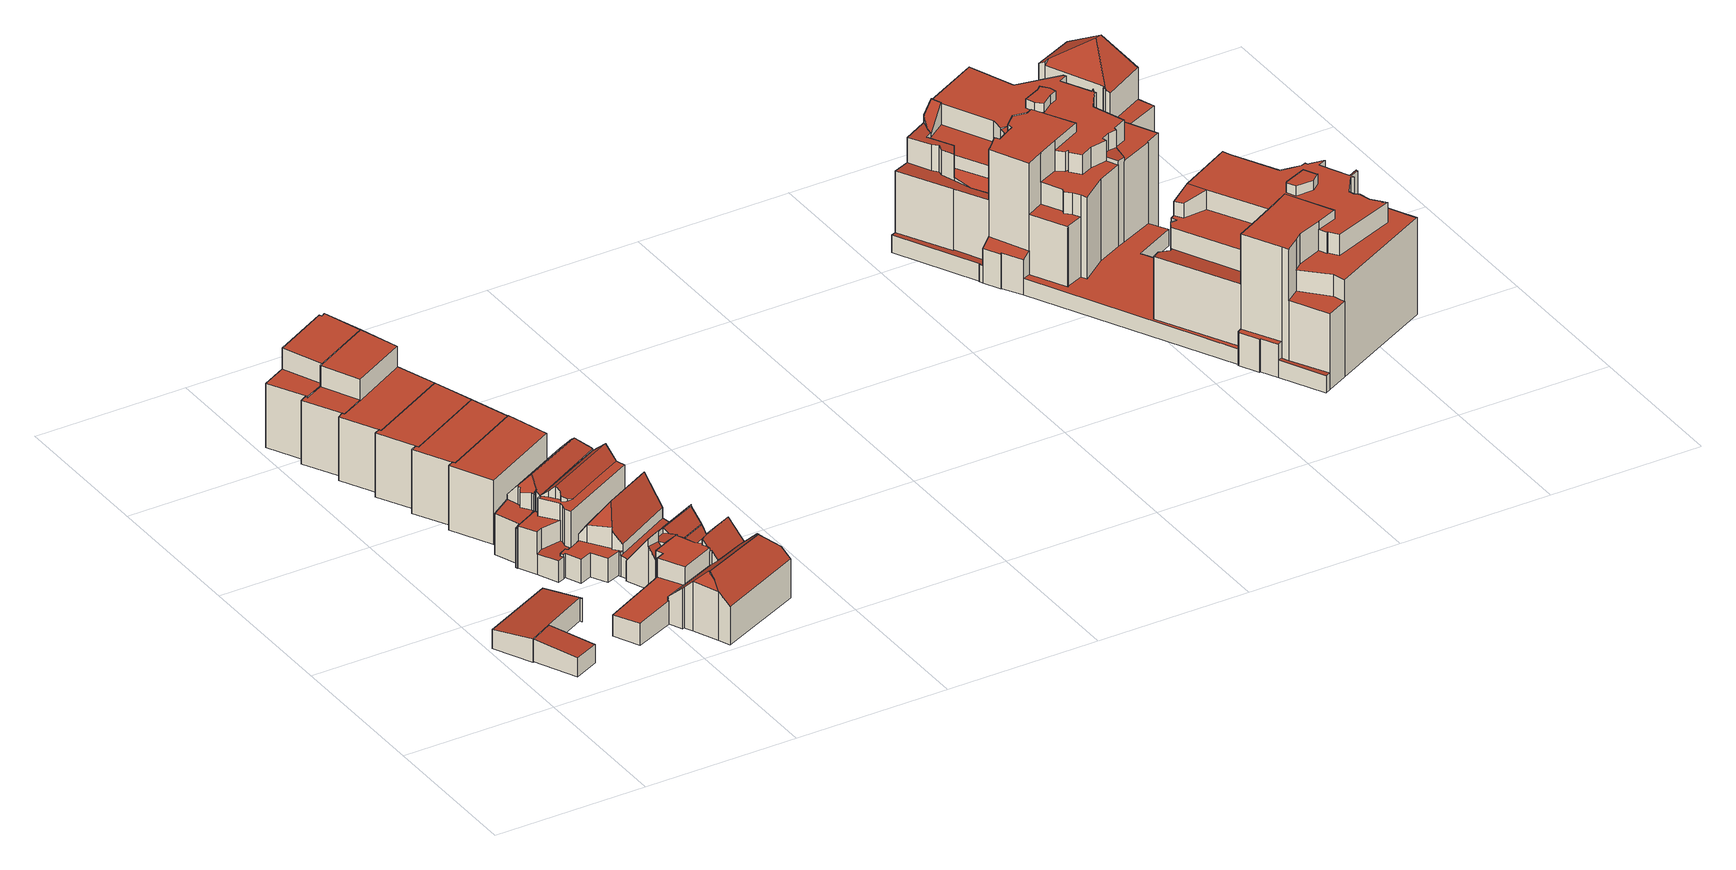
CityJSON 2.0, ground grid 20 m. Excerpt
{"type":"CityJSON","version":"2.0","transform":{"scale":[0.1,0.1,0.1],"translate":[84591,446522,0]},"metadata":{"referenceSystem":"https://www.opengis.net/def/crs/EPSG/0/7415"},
"CityObjects":{
"building1":{"type":"Building","attributes":{"b3_bag_bag_overlap":0,"b3_dak_type":"horizontal","b3_h_dak_50p":3.35,"b3_h_dak_70p":3.46,"b3_h_dak_max":3.66,"b3_h_dak_min":3.03,"b3_h_maaiveld":0.63,"b3_kas_warenhuis":false,"b3_mutatie_ahn3_ahn4":false,"b3_opp_buitenmuur":42.02,"b3_opp_dak_plat":0,"b3_opp_dak_schuin":21.74,"b3_opp_grond":21.66,"b3_opp_scheidingsmuur":10.48,"b3_reconstructie_onvolledig":false,"b3_rmse_lod12":0.176,"b3_rmse_lod13":0.176,"b3_rmse_lod22":0.0321,"b3_val3dity_lod12":"[]","b3_val3dity_lod13":"[]","b3_val3dity_lod22":"[]","b3_volume_lod12":61.02,"b3_volume_lod13":61.02,"b3_volume_lod22":58.95,"geconstateerd":false,"oorspronkelijkbouwjaar":1966,"status":"Pand in gebruik"},"children":["building1-1"]},
"building1-1":{"type":"BuildingPart","parents":["building1"],"geometry":[{"type":"Solid","lod":"2.2","boundaries":[[[[0,1,2,3]],[[4,2,1,5]],[[6,3,2,4]],[[7,0,3,6]],[[5,1,0,7]],[[5,7,6,4]]]],"semantics":{"surfaces":[{"type":"GroundSurface"},{"type":"WallSurface","on_footprint_edge":true},{"type":"RoofSurface"}],"values":[[0,1,1,1,1,2]]}}]},
"building2":{"type":"Building","attributes":{"b3_bag_bag_overlap":0,"b3_dak_type":"horizontal","b3_h_dak_50p":3.3,"b3_h_dak_70p":3.41,"b3_h_dak_max":3.73,"b3_h_dak_min":2.8,"b3_h_maaiveld":0.478,"b3_kas_warenhuis":false,"b3_mutatie_ahn3_ahn4":false,"b3_opp_buitenmuur":80.72,"b3_opp_dak_plat":0,"b3_opp_dak_schuin":57.27,"b3_opp_grond":56,"b3_opp_scheidingsmuur":10.48,"b3_reconstructie_onvolledig":false,"b3_rmse_lod12":0.191,"b3_rmse_lod13":0.191,"b3_rmse_lod22":0.0339,"b3_val3dity_lod12":"[]","b3_val3dity_lod13":"[]","b3_val3dity_lod22":"[]","b3_volume_lod12":163.8,"b3_volume_lod13":163.8,"b3_volume_lod22":158.07,"geconstateerd":false,"oorspronkelijkbouwjaar":1937,"status":"Pand in gebruik"},"children":["building2-1"]},
"building2-1":{"type":"BuildingPart","parents":["building2"],"geometry":[{"type":"Solid","lod":"2.2","boundaries":[[[[8,9,10,11,12,13,14]],[[15,11,10,16]],[[6,9,8,7]],[[16,10,9,6]],[[7,8,14,17]],[[17,14,13,18]],[[18,13,12,19]],[[19,12,11,15]],[[19,15,16,6,7,17,18]]]],"semantics":{"surfaces":[{"type":"GroundSurface"},{"type":"WallSurface","on_footprint_edge":true},{"type":"RoofSurface"}],"values":[[0,1,1,1,1,1,1,1,2]]}}]},
"building3":{"type":"Building","attributes":{"b3_bag_bag_overlap":0,"b3_bouwlagen":4,"b3_dak_type":"multiple horizontal","b3_h_dak_50p":11.48,"b3_h_dak_70p":11.5,"b3_h_dak_max":12.24,"b3_h_dak_min":0.43,"b3_h_maaiveld":0.202,"b3_kas_warenhuis":false,"b3_mutatie_ahn3_ahn4":false,"b3_opp_buitenmuur":257.82,"b3_opp_dak_plat":66.23,"b3_opp_dak_schuin":0.22,"b3_opp_grond":68.08,"b3_opp_scheidingsmuur":125.52,"b3_reconstructie_onvolledig":false,"b3_rmse_lod12":1.89,"b3_rmse_lod13":1.39,"b3_rmse_lod22":0.269,"b3_val3dity_lod12":"[]","b3_val3dity_lod13":"[]","b3_val3dity_lod22":"[]","b3_volume_lod12":769.35,"b3_volume_lod13":766.98,"b3_volume_lod22":712.59,"geconstateerd":false,"oorspronkelijkbouwjaar":1995,"status":"Pand in gebruik"},"children":["building3-1"]},
"building3-1":{"type":"BuildingPart","parents":["building3"],"geometry":[{"type":"Solid","lod":"2.2","boundaries":[[[[20,21,22,23,24,25,26,27]],[[28,29,25,24,30]],[[31,32,29,28]],[[32,20,27,33]],[[34,35,36,37]],[[38,39,35,34]],[[33,27,26,40]],[[30,24,23,39,38]],[[39,23,22,41]],[[41,22,21,36]],[[40,26,25,29]],[[37,36,21,20,32,31]],[[41,36,35,39]],[[40,29,32,33]],[[37,31,28,30,38,34]]]],"semantics":{"surfaces":[{"type":"GroundSurface"},{"type":"WallSurface","on_footprint_edge":true},{"type":"WallSurface","on_footprint_edge":false},{"type":"RoofSurface"}],"values":[[0,1,2,1,2,2,1,1,1,1,1,1,3,3,3]]}}]},
"building4":{"type":"Building","attributes":{"b3_bag_bag_overlap":0,"b3_bouwlagen":4,"b3_dak_type":"multiple horizontal","b3_h_dak_50p":11.48,"b3_h_dak_70p":11.5,"b3_h_dak_max":12.18,"b3_h_dak_min":8.64,"b3_h_maaiveld":0.184,"b3_kas_warenhuis":false,"b3_mutatie_ahn3_ahn4":false,"b3_opp_buitenmuur":154.82,"b3_opp_dak_plat":66.06,"b3_opp_dak_schuin":0,"b3_opp_grond":65.75,"b3_opp_scheidingsmuur":228.79,"b3_reconstructie_onvolledig":false,"b3_rmse_lod12":1.45,"b3_rmse_lod13":1.45,"b3_rmse_lod22":0.0943,"b3_val3dity_lod12":"[]","b3_val3dity_lod13":"[]","b3_val3dity_lod22":"[]","b3_volume_lod12":744.22,"b3_volume_lod13":744.22,"b3_volume_lod22":690.79,"geconstateerd":false,"oorspronkelijkbouwjaar":1995,"status":"Pand in gebruik"},"children":["building4-1"]},
"building4-1":{"type":"BuildingPart","parents":["building4"],"geometry":[{"type":"Solid","lod":"2.2","boundaries":[[[[26,42,24,43,44,45,46,47]],[[48,49,44,43,50]],[[51,45,44,49]],[[52,26,47,53]],[[53,47,46,54]],[[54,46,45,51]],[[50,43,24,30]],[[30,24,42,55,56]],[[55,42,26,52]],[[56,55,49,48]],[[56,48,50,30]],[[49,55,52,53,54,51]]]],"semantics":{"surfaces":[{"type":"GroundSurface"},{"type":"WallSurface","on_footprint_edge":true},{"type":"WallSurface","on_footprint_edge":false},{"type":"RoofSurface"}],"values":[[0,1,1,1,1,1,1,1,1,2,3,3]]}}]},
"building5":{"type":"Building","attributes":{"b3_bag_bag_overlap":0,"b3_bouwlagen":3,"b3_dak_type":"multiple horizontal","b3_h_dak_50p":8.77,"b3_h_dak_70p":8.79,"b3_h_dak_max":9.46,"b3_h_dak_min":8.46,"b3_h_maaiveld":0.188,"b3_kas_warenhuis":false,"b3_mutatie_ahn3_ahn4":false,"b3_opp_buitenmuur":101,"b3_opp_dak_plat":65.75,"b3_opp_dak_schuin":0,"b3_opp_grond":65.74,"b3_opp_scheidingsmuur":206.36,"b3_reconstructie_onvolledig":false,"b3_rmse_lod12":0.0887,"b3_rmse_lod13":0.0887,"b3_rmse_lod22":0.0757,"b3_val3dity_lod12":"[]","b3_val3dity_lod13":"[]","b3_val3dity_lod22":"[]","b3_volume_lod12":565.57,"b3_volume_lod13":565.57,"b3_volume_lod22":564.39,"geconstateerd":false,"oorspronkelijkbouwjaar":1995,"status":"Pand in gebruik"},"children":["building5-1"]},
"building5-1":{"type":"BuildingPart","parents":["building5"],"geometry":[{"type":"Solid","lod":"2.2","boundaries":[[[[45,43,57,58,59,60]],[[61,58,57,62]],[[51,45,60,63]],[[63,60,59,64]],[[64,59,58,61]],[[62,57,43,65]],[[65,43,45,51]],[[65,51,63,64,61,62]]]],"semantics":{"surfaces":[{"type":"GroundSurface"},{"type":"WallSurface","on_footprint_edge":true},{"type":"RoofSurface"}],"values":[[0,1,1,1,1,1,1,2]]}}]},
"building6":{"type":"Building","attributes":{"b3_bag_bag_overlap":0,"b3_bouwlagen":3,"b3_dak_type":"multiple horizontal","b3_h_dak_50p":8.76,"b3_h_dak_70p":8.79,"b3_h_dak_max":9.48,"b3_h_dak_min":8.66,"b3_h_maaiveld":0.184,"b3_kas_warenhuis":false,"b3_mutatie_ahn3_ahn4":false,"b3_opp_buitenmuur":100.99,"b3_opp_dak_plat":65.7,"b3_opp_dak_schuin":0,"b3_opp_grond":65.69,"b3_opp_scheidingsmuur":206.15,"b3_reconstructie_onvolledig":false,"b3_rmse_lod12":0.0883,"b3_rmse_lod13":0.0883,"b3_rmse_lod22":0.0775,"b3_val3dity_lod12":"[]","b3_val3dity_lod13":"[]","b3_val3dity_lod22":"[]","b3_volume_lod12":564.94,"b3_volume_lod13":564.94,"b3_volume_lod22":563.58,"geconstateerd":false,"oorspronkelijkbouwjaar":1995,"status":"Pand in gebruik"},"children":["building6-1"]},
"building6-1":{"type":"BuildingPart","parents":["building6"],"geometry":[{"type":"Solid","lod":"2.2","boundaries":[[[[58,57,66,67,68,69]],[[70,67,66,71]],[[61,58,69,72]],[[72,69,68,73]],[[73,68,67,70]],[[71,66,57,62]],[[62,57,58,61]],[[62,61,72,73,70,71]]]],"semantics":{"surfaces":[{"type":"GroundSurface"},{"type":"WallSurface","on_footprint_edge":true},{"type":"RoofSurface"}],"values":[[0,1,1,1,1,1,1,2]]}}]},
"building7":{"type":"Building","attributes":{"b3_bag_bag_overlap":0,"b3_bouwlagen":2,"b3_dak_type":"slanted","b3_h_dak_50p":4.28,"b3_h_dak_70p":5.81,"b3_h_dak_max":6.72,"b3_h_dak_min":0.5,"b3_h_maaiveld":0.19,"b3_kas_warenhuis":false,"b3_mutatie_ahn3_ahn4":false,"b3_opp_buitenmuur":133.72,"b3_opp_dak_plat":58.98,"b3_opp_dak_schuin":51.16,"b3_opp_grond":92.21,"b3_opp_scheidingsmuur":90.89,"b3_reconstructie_onvolledig":false,"b3_rmse_lod12":1.89,"b3_rmse_lod13":1.89,"b3_rmse_lod22":0.36,"b3_val3dity_lod12":"[]","b3_val3dity_lod13":"[]","b3_val3dity_lod22":"[]","b3_volume_lod12":519.75,"b3_volume_lod13":519.75,"b3_volume_lod22":400.99,"geconstateerd":false,"oorspronkelijkbouwjaar":1984,"status":"Pand in gebruik"},"children":["building7-1"]},
"building7-1":{"type":"BuildingPart","parents":["building7"],"geometry":[{"type":"Solid","lod":"2.2","boundaries":[[[[74,75,76,77,78,79,80,81,82,83,84,85,86,87,88,89,90]],[[91,88,87,92]],[[92,87,86,93]],[[94,82,81,95]],[[93,86,85,96]],[[97,76,75,98]],[[99,100,98,101]],[[102,103,104,105]],[[106,79,78,107]],[[108,77,76,97]],[[107,78,77,108]],[[95,81,80,100,99]],[[109,74,90,110]],[[110,90,89,111]],[[111,89,88,91]],[[96,85,84,112]],[[112,84,83,104]],[[113,114,103,102]],[[105,104,83,82,94]],[[115,116,117,118]],[[116,115,119]],[[114,113,119]],[[101,98,75,74,109,120]],[[118,117,121]],[[120,109,121]],[[100,80,79,106]],[[112,104,103,96]],[[114,119,115,92,93,96,103]],[[118,121,109,110,111,91,92,115]],[[120,121,117,116,119,113,102,105,94,95,99,101]],[[100,106,107,108,97,98]]]],"semantics":{"surfaces":[{"type":"GroundSurface"},{"type":"WallSurface","on_footprint_edge":true},{"type":"WallSurface","on_footprint_edge":false},{"type":"RoofSurface"}],"values":[[0,1,1,1,1,1,2,2,1,1,1,1,1,1,1,1,1,2,1,2,2,2,1,2,2,1,3,3,3,3,3]]}}]},
"building8":{"type":"Building","attributes":{"b3_bag_bag_overlap":0,"b3_bouwlagen":3,"b3_dak_type":"multiple horizontal","b3_h_dak_50p":8.78,"b3_h_dak_70p":8.8,"b3_h_dak_max":9.5,"b3_h_dak_min":8.41,"b3_h_maaiveld":0.179,"b3_kas_warenhuis":false,"b3_mutatie_ahn3_ahn4":false,"b3_opp_buitenmuur":101.63,"b3_opp_dak_plat":65.73,"b3_opp_dak_schuin":0,"b3_opp_grond":65.73,"b3_opp_scheidingsmuur":206.57,"b3_reconstructie_onvolledig":false,"b3_rmse_lod12":0.0928,"b3_rmse_lod13":0.0928,"b3_rmse_lod22":0.0805,"b3_val3dity_lod12":"[]","b3_val3dity_lod13":"[]","b3_val3dity_lod22":"[]","b3_volume_lod12":566.77,"b3_volume_lod13":566.77,"b3_volume_lod22":565.23,"geconstateerd":false,"oorspronkelijkbouwjaar":1995,"status":"Pand in gebruik"},"children":["building8-1"]},
"building8-1":{"type":"BuildingPart","parents":["building8"],"geometry":[{"type":"Solid","lod":"2.2","boundaries":[[[[67,66,122,123,124,125]],[[126,123,122,127]],[[70,67,125,128]],[[128,125,124,129]],[[129,124,123,126]],[[127,122,66,71]],[[71,66,67,70]],[[71,70,128,129,126,127]]]],"semantics":{"surfaces":[{"type":"GroundSurface"},{"type":"WallSurface","on_footprint_edge":true},{"type":"RoofSurface"}],"values":[[0,1,1,1,1,1,1,2]]}}]},
"building9":{"type":"Building","attributes":{"b3_bag_bag_overlap":0,"b3_bouwlagen":3,"b3_dak_type":"multiple horizontal","b3_h_dak_50p":8.8,"b3_h_dak_70p":8.85,"b3_h_dak_max":9.48,"b3_h_dak_min":8.52,"b3_h_maaiveld":0.161,"b3_kas_warenhuis":false,"b3_mutatie_ahn3_ahn4":false,"b3_opp_buitenmuur":210.42,"b3_opp_dak_plat":68.11,"b3_opp_dak_schuin":0,"b3_opp_grond":68.09,"b3_opp_scheidingsmuur":103.51,"b3_reconstructie_onvolledig":false,"b3_rmse_lod12":0.12,"b3_rmse_lod13":0.12,"b3_rmse_lod22":0.104,"b3_val3dity_lod12":"[]","b3_val3dity_lod13":"[]","b3_val3dity_lod22":"[]","b3_volume_lod12":592.15,"b3_volume_lod13":592.15,"b3_volume_lod22":589.86,"geconstateerd":false,"oorspronkelijkbouwjaar":1995,"status":"Pand in gebruik"},"children":["building9-1"]},
"building9-1":{"type":"BuildingPart","parents":["building9"],"geometry":[{"type":"Solid","lod":"2.2","boundaries":[[[[123,122,130,131,132,133]],[[134,131,130,135]],[[136,123,133,137]],[[137,133,132,138]],[[138,132,131,134]],[[135,130,122,139]],[[139,122,123,136]],[[139,136,137,138,134,135]]]],"semantics":{"surfaces":[{"type":"GroundSurface"},{"type":"WallSurface","on_footprint_edge":true},{"type":"RoofSurface"}],"values":[[0,1,1,1,1,1,1,2]]}}]},
"building10":{"type":"Building","attributes":{"b3_bag_bag_overlap":0,"b3_bouwlagen":3,"b3_dak_type":"slanted","b3_h_dak_50p":8.3,"b3_h_dak_70p":8.82,"b3_h_dak_max":10,"b3_h_dak_min":2.92,"b3_h_maaiveld":0.156,"b3_kas_warenhuis":false,"b3_mutatie_ahn3_ahn4":false,"b3_opp_buitenmuur":147.86,"b3_opp_dak_plat":34.23,"b3_opp_dak_schuin":51.66,"b3_opp_grond":72.43,"b3_opp_scheidingsmuur":169.55,"b3_reconstructie_onvolledig":false,"b3_rmse_lod12":2.07,"b3_rmse_lod13":0.986,"b3_rmse_lod22":0.115,"b3_val3dity_lod12":"[]","b3_val3dity_lod13":"[]","b3_val3dity_lod22":"[]","b3_volume_lod12":625.63,"b3_volume_lod13":584.79,"b3_volume_lod22":547.73,"geconstateerd":false,"oorspronkelijkbouwjaar":1939,"status":"Pand in gebruik"},"children":["building10-1"]},
"building10-1":{"type":"BuildingPart","parents":["building10"],"geometry":[{"type":"Solid","lod":"2.2","boundaries":[[[[140,141,142,143,144,145,146,147,148,149,150,151,152,153,154]],[[155,144,143,156]],[[157,150,149,158]],[[159,151,150,157]],[[160,153,152,161,162]],[[162,161,163,164]],[[165,148,147,166]],[[158,149,148,165]],[[167,145,144,155]],[[168,169,146,145,167]],[[156,143,142,170]],[[171,172,173,174]],[[175,154,153,160]],[[170,142,141,176,177]],[[177,176,178,179]],[[161,152,151,159]],[[180,181,182,183,184]],[[185,186,187,188]],[[184,183,189,190]],[[190,189,169,168]],[[191,192,193]],[[174,173,181,180]],[[166,147,146,169]],[[194,195,192,191]],[[164,163,182,181]],[[196,140,154,175]],[[176,141,140,196]],[[197,198,186,185]],[[171,198,197]],[[188,187,195,194]],[[179,178,172,171]],[[182,163,161,159,157,158,165,166,169,189,183]],[[171,174,180,184,190,168,167,155,193,192,195,187,186,198]],[[156,185,188,194,191,193,155]],[[172,178,176,196,175,160,162,164,181,173]],[[179,171,197,185,156,170,177]]]],"semantics":{"surfaces":[{"type":"GroundSurface"},{"type":"WallSurface","on_footprint_edge":true},{"type":"WallSurface","on_footprint_edge":false},{"type":"RoofSurface"}],"values":[[0,1,1,1,1,2,1,1,1,1,1,2,1,1,2,1,2,2,2,2,2,2,1,2,2,1,1,2,2,2,2,3,3,3,3,3]]}}]},
"building11":{"type":"Building","attributes":{"b3_bag_bag_overlap":0,"b3_bouwlagen":3,"b3_dak_type":"slanted","b3_h_dak_50p":8.5,"b3_h_dak_70p":8.99,"b3_h_dak_max":9.82,"b3_h_dak_min":0.13,"b3_h_maaiveld":0.149,"b3_kas_warenhuis":false,"b3_mutatie_ahn3_ahn4":false,"b3_opp_buitenmuur":164.74,"b3_opp_dak_plat":0,"b3_opp_dak_schuin":88.59,"b3_opp_grond":63.65,"b3_opp_scheidingsmuur":115.84,"b3_reconstructie_onvolledig":false,"b3_rmse_lod12":1.65,"b3_rmse_lod13":1.65,"b3_rmse_lod22":0.667,"b3_val3dity_lod12":"[]","b3_val3dity_lod13":"[]","b3_val3dity_lod22":"[]","b3_volume_lod12":559.03,"b3_volume_lod13":559.03,"b3_volume_lod22":505.52,"geconstateerd":false,"oorspronkelijkbouwjaar":1893,"status":"Pand in gebruik"},"children":["building11-1"]},
"building11-1":{"type":"BuildingPart","parents":["building11"],"geometry":[{"type":"Solid","lod":"2.2","boundaries":[[[[199,200,201,202,203,204,205,206,207,208,209,210,211]],[[212,207,206,213]],[[213,206,205,214]],[[215,208,207,212]],[[216,217,218,219]],[[214,205,204,218]],[[219,218,204,203,220]],[[220,203,202,221]],[[222,201,200,223]],[[224,225,226,227,228]],[[228,227,229]],[[230,210,209,225,224]],[[225,209,208,215]],[[231,221,202,201,222]],[[221,231,232]],[[233,234,217,216]],[[227,226,235,236]],[[237,211,210,230]],[[236,235,234,233]],[[238,199,211,237]],[[223,200,199,238]],[[234,235,226,225,215,212,213,214,218,217]],[[236,233,216,219,220,221,232,239,229,227]],[[240,237,230,224,228,229,239]],[[240,238,237]],[[223,238,240,239,232,231,222]]]],"semantics":{"surfaces":[{"type":"GroundSurface"},{"type":"WallSurface","on_footprint_edge":true},{"type":"WallSurface","on_footprint_edge":false},{"type":"RoofSurface"}],"values":[[0,1,1,1,2,1,1,1,1,2,2,1,1,1,2,2,2,1,2,1,1,3,3,3,3,3]]}}]},
"building12":{"type":"Building","attributes":{"b3_bag_bag_overlap":0,"b3_bouwlagen":2,"b3_dak_type":"slanted","b3_h_dak_50p":5.37,"b3_h_dak_70p":6.39,"b3_h_dak_max":8.44,"b3_h_dak_min":0.27,"b3_h_maaiveld":0.18,"b3_kas_warenhuis":false,"b3_mutatie_ahn3_ahn4":false,"b3_opp_buitenmuur":94.51,"b3_opp_dak_plat":13.45,"b3_opp_dak_schuin":99.8,"b3_opp_grond":75.85,"b3_opp_scheidingsmuur":77.56,"b3_reconstructie_onvolledig":false,"b3_rmse_lod12":2.17,"b3_rmse_lod13":2.17,"b3_rmse_lod22":0.363,"b3_val3dity_lod12":"[]","b3_val3dity_lod13":"[]","b3_val3dity_lod22":"[]","b3_volume_lod12":471.19,"b3_volume_lod13":471.19,"b3_volume_lod22":382.43,"geconstateerd":false,"oorspronkelijkbouwjaar":1938,"status":"Pand in gebruik"},"children":["building12-1"]},
"building12-1":{"type":"BuildingPart","parents":["building12"],"geometry":[{"type":"Solid","lod":"2.2","boundaries":[[[[241,150,149,148,147,242,145,243,244,245,246,247,248,249,250,251]],[[252,253,254,255]],[[256,150,241,257]],[[258,149,150,256]],[[259,248,247,260,261]],[[261,260,262,263]],[[257,241,251,264]],[[264,251,250,265]],[[265,250,249,266]],[[267,148,149,258]],[[268,269,263,270]],[[271,246,245,272]],[[273,147,148,267]],[[274,243,145,275]],[[266,249,248,259]],[[260,247,246,271]],[[272,245,244,276]],[[277,276,244,243,274]],[[275,145,242,253,252]],[[253,242,147,273]],[[255,254,278,279]],[[270,263,262,276,277]],[[279,278,269,268]],[[275,252,255,280,274]],[[279,268,270,277,274,280]],[[255,279,280]],[[276,262,260,271,272]],[[269,278,254,253,273,267,258,256,257,264,265,266,259,261,263]]]],"semantics":{"surfaces":[{"type":"GroundSurface"},{"type":"WallSurface","on_footprint_edge":false},{"type":"WallSurface","on_footprint_edge":true},{"type":"RoofSurface"}],"values":[[0,1,2,2,2,1,2,2,2,2,1,2,2,2,2,2,2,2,2,2,1,1,1,3,3,3,3,3]]}}]},
"building13":{"type":"Building","attributes":{"b3_bag_bag_overlap":0,"b3_bouwlagen":2,"b3_dak_type":"slanted","b3_h_dak_50p":6.69,"b3_h_dak_70p":7.24,"b3_h_dak_max":8.34,"b3_h_dak_min":3.61,"b3_h_maaiveld":0.195,"b3_kas_warenhuis":false,"b3_mutatie_ahn3_ahn4":false,"b3_opp_buitenmuur":125.03,"b3_opp_dak_plat":0,"b3_opp_dak_schuin":134.6,"b3_opp_grond":99.2,"b3_opp_scheidingsmuur":85.32,"b3_reconstructie_onvolledig":false,"b3_rmse_lod12":1.37,"b3_rmse_lod13":1.37,"b3_rmse_lod22":0.063,"b3_val3dity_lod12":"[]","b3_val3dity_lod13":"[]","b3_val3dity_lod22":"[]","b3_volume_lod12":698.54,"b3_volume_lod13":698.54,"b3_volume_lod22":613.59,"geconstateerd":false,"oorspronkelijkbouwjaar":1870,"status":"Pand in gebruik"},"children":["building13-1"]},
"building13-1":{"type":"BuildingPart","parents":["building13"],"geometry":[{"type":"Solid","lod":"2.2","boundaries":[[[[281,282,283,284,285,286,287,288,76,90,89,289]],[[290,90,76,291]],[[292,288,287,293]],[[291,76,288,292]],[[294,295,296,297]],[[298,285,284,299]],[[295,294,300]],[[300,301,302]],[[299,284,283,303]],[[304,89,90,290]],[[305,289,89,304]],[[303,283,282,306]],[[301,300,307]],[[308,286,285,298]],[[293,287,286,308]],[[306,282,281,296]],[[297,296,281,289,305]],[[302,298,299,303,306,295,300]],[[307,308,298,302,301]],[[306,296,295]],[[297,305,304,290,291,292,293,308,307,300,294]]]],"semantics":{"surfaces":[{"type":"GroundSurface"},{"type":"WallSurface","on_footprint_edge":true},{"type":"WallSurface","on_footprint_edge":false},{"type":"RoofSurface"}],"values":[[0,1,1,1,2,1,2,2,1,1,1,1,2,1,1,1,1,3,3,3,3]]}}]},
"building14":{"type":"Building","attributes":{"b3_bag_bag_overlap":0,"b3_bouwlagen":2,"b3_dak_type":"slanted","b3_h_dak_50p":4.97,"b3_h_dak_70p":5.55,"b3_h_dak_max":6.41,"b3_h_dak_min":2.89,"b3_h_maaiveld":0.173,"b3_kas_warenhuis":false,"b3_mutatie_ahn3_ahn4":false,"b3_opp_buitenmuur":49.39,"b3_opp_dak_plat":0,"b3_opp_dak_schuin":62.57,"b3_opp_grond":39.29,"b3_opp_scheidingsmuur":66.09,"b3_reconstructie_onvolledig":false,"b3_rmse_lod12":1.26,"b3_rmse_lod13":1.26,"b3_rmse_lod22":0.0542,"b3_val3dity_lod12":"[]","b3_val3dity_lod13":"[]","b3_val3dity_lod22":"[]","b3_volume_lod12":213.36,"b3_volume_lod13":213.36,"b3_volume_lod22":188,"geconstateerd":false,"oorspronkelijkbouwjaar":1922,"status":"Pand in gebruik"},"children":["building14-1"]},
"building14-1":{"type":"BuildingPart","parents":["building14"],"geometry":[{"type":"Solid","lod":"2.2","boundaries":[[[[309,82,310,311,312,246,245,313,84,314]],[[315,312,311,316]],[[316,311,310,317,318]],[[271,246,312,315]],[[319,320,321,322]],[[323,324,325]],[[320,326,325]],[[327,328,329,330]],[[330,329,326,320,319]],[[112,84,313,321]],[[324,314,84,112]],[[331,245,246,271]],[[317,310,82,332]],[[322,321,313,245,331]],[[333,334,328]],[[334,333,309,314,324,323]],[[318,317,328,327]],[[332,82,309,333]],[[324,112,321,320,325]],[[334,323,325,326,329,328]],[[318,327,330,319,322,331,271,315,316]],[[332,333,328,317]]]],"semantics":{"surfaces":[{"type":"GroundSurface"},{"type":"WallSurface","on_footprint_edge":true},{"type":"WallSurface","on_footprint_edge":false},{"type":"RoofSurface"}],"values":[[0,1,1,1,2,2,2,2,2,1,1,1,1,1,2,1,2,1,3,3,3,3]]}}]},
"building15":{"type":"Building","attributes":{"b3_bouwlagen":5,"b3_dak_type":"multiple horizontal","b3_h_dak_50p":15.74,"b3_h_dak_70p":16.11,"b3_h_dak_max":17.65,"b3_h_dak_min":1.08,"b3_h_maaiveld":0.399,"b3_kas_warenhuis":false,"b3_mutatie_ahn3_ahn4":false,"b3_opp_buitenmuur":2963.89,"b3_opp_dak_plat":1070.73,"b3_opp_dak_schuin":106.59,"b3_opp_grond":1091.12,"b3_opp_scheidingsmuur":0,"b3_reconstructie_onvolledig":false,"b3_rmse_lod12":6.03,"b3_rmse_lod13":1.06,"b3_rmse_lod22":0.367,"b3_val3dity_lod12":"[]","b3_val3dity_lod13":"[]","b3_val3dity_lod22":"[]","b3_volume_lod12":17141.3,"b3_volume_lod13":13522.5,"b3_volume_lod22":13293.76,"geconstateerd":false,"oorspronkelijkbouwjaar":2000,"status":"Pand in gebruik"},"children":["building15-1"]},
"building15-1":{"type":"BuildingPart","parents":["building15"],"geometry":[{"type":"Solid","lod":"2.2","boundaries":[[[[335,336,337,338,339,340,341,342,343,344,345,346,347,348,349,350,351,352,353,354,355,356,357,358,359,360,361,362,363,364,365,366,367,368,369,370,371,372,373,374,375,376,377,378,379,380,381,382,383,384,385,386,387,388,389,390,391,392]],[[393,373,372,394]],[[395,396,397,398]],[[399,374,373,393]],[[394,372,371,400]],[[401,363,362,397]],[[402,366,365,403]],[[404,402,405,406]],[[407,408,409,410]],[[411,357,356,412]],[[413,414,358,357,411]],[[412,356,355,415]],[[416,347,346,417]],[[418,345,344,419]],[[417,346,345,418]],[[419,344,343,420]],[[421,340,339,422]],[[420,343,342,423]],[[423,342,341,424,425]],[[426,359,358,414]],[[427,386,385,428]],[[429,422,339,338,430]],[[431,432,433,434]],[[435,337,336,436]],[[430,338,337,435]],[[437,392,391,438]],[[439,440,396,395,441]],[[442,443,444,445]],[[446,447,448,449]],[[450,360,359,426,451]],[[452,361,360,450]],[[438,391,390,453]],[[428,385,384,454]],[[455,389,388,456]],[[453,390,389,455]],[[457,458,459,460]],[[456,388,387,459]],[[461,462,463,464]],[[464,463,379,378,465]],[[465,378,377,466]],[[466,377,376,467]],[[468,469,470,471]],[[472,473,469,468]],[[474,354,353,475,476]],[[415,355,354,474]],[[473,335,392,437]],[[477,349,348,478]],[[479,480,481,482]],[[483,457,484,485]],[[398,397,362,361,452]],[[400,371,370,486]],[[487,488,351,350,409]],[[489,490,441,491]],[[451,426,492,493]],[[494,495,496,497]],[[410,409,350,349,477]],[[498,493,492,499,500]],[[501,502,486,503]],[[504,364,363,401]],[[403,365,364,504]],[[503,486,370,369,505]],[[506,375,374,399]],[[467,376,375,506,507]],[[460,459,387,386,427]],[[508,509,510,511]],[[512,485,484,509,508]],[[511,510,513,514]],[[515,516,517,518]],[[519,367,366,402,404]],[[520,521,522,523]],[[524,525,526,527,528]],[[529,530,531,532]],[[533,534,530,529]],[[535,536,537,538,539]],[[540,541,536,535]],[[542,543,544,534,533]],[[424,341,340,421]],[[545,546,547,548]],[[549,550,443,442,551]],[[551,442,552,553]],[[554,555,556,557]],[[558,559,555,554]],[[560,561,562,563]],[[564,565,566,567]],[[553,552,546,545]],[[568,569,570,571,572]],[[572,571,516,515]],[[571,570,482,573]],[[573,482,481,458,457,483]],[[518,517,485,512]],[[497,496,574,575,576]],[[577,578,574,496]],[[434,433,578,577]],[[579,580,581,432,431]],[[491,441,395,493,498,582]],[[406,405,440,439]],[[534,544,422,429]],[[583,584,585,586,587]],[[523,522,588,584,583]],[[584,588,589]],[[590,591,592]],[[539,538,592]],[[591,368,367,519,593]],[[594,595,454,596]],[[514,513,595,594]],[[596,454,384,383,597]],[[598,381,380,599]],[[599,380,379,463]],[[597,383,382,462,461]],[[600,471,470,601,602]],[[602,601,580,579]],[[603,604,605,606]],[[607,608,604,603,609]],[[609,603,610,611]],[[606,605,559,558]],[[612,613,478,614]],[[614,478,348,347,416]],[[615,616,617,618]],[[618,617,561,560]],[[619,620,621,622]],[[622,621,623,624]],[[625,626,620,619]],[[627,628,629,630]],[[631,632,628,627]],[[500,499,633,634]],[[635,636,565,564]],[[550,637,638,639]],[[582,498,637,550,549]],[[639,638,636,635]],[[640,641,642,643,644]],[[643,642,414,413]],[[645,646,632,631,647]],[[576,575,648,644,649]],[[649,644,643,650,651]],[[449,448,646,645]],[[630,629,641,640]],[[652,653,569,568]],[[445,444,654,655]],[[655,654,656,657]],[[657,656,653,652]],[[651,650,658,659,660,661]],[[661,660,662,663,664]],[[475,353,352,665]],[[476,475,658,650]],[[663,662,408,407]],[[664,663,608,607]],[[665,352,351,488]],[[660,659,488,487]],[[666,667,668,669]],[[670,671,667,666]],[[669,668,672,673]],[[673,672,674,675]],[[647,631,648,575]],[[634,633,676,566]],[[567,566,676,677,678]],[[432,581,447,446]],[[678,677,480,479]],[[679,680,616,615]],[[593,519,681,682]],[[682,681,521,520]],[[538,537,683,684,685]],[[586,585,526,525]],[[685,684,505,686]],[[686,505,369,368,591,590]],[[507,506,502,501]],[[687,527,589]],[[528,527,687,490,489]],[[688,689,690]],[[691,692,690]],[[692,693,694,695]],[[696,688,695,697]],[[425,424,543,542]],[[698,699,700,701]],[[563,562,702,703]],[[704,705,626,625]],[[701,700,705,704]],[[706,707,708,709]],[[709,708,671,670]],[[710,711,707,706]],[[675,674,711,710]],[[712,713,693,692,691]],[[714,715,680,679]],[[557,556,715,714]],[[684,683,713,712]],[[587,586,541,540]],[[716,717,718,719]],[[719,718,525,524]],[[697,695,694,717,716]],[[548,547,689,688,696]],[[703,702,613,612]],[[436,336,335,473,472]],[[532,531,471,600]],[[611,610,495,494]],[[624,623,699,698]],[[462,382,381,598]],[[485,517,516,571,573,483]],[[577,579,431,434]],[[493,395,398,452,450,451]],[[440,405,402,403,504,401,397,396]],[[595,513,510,509,484,457,460,427,428,454]],[[648,631,627,630,640,644]],[[476,650,643,413,411,412,415,474]],[[488,659,658,475,665]],[[660,487,409,408,662]],[[480,677,676,633,499,492,426,414,642,641,629,628,632,646,448,447,581,580,601,470,469,473,437,438,453,455,456,459,458,481]],[[634,566,565,636,638,637,498,500]],[[432,446,449,645,647,575,574,578,433]],[[678,479,482,570,569,653,656,654,444,443,550,639,635,564,567]],[[502,506,399,393,394,400,486]],[[686,590,592,538,685]],[[490,687,589,588,522,521,681,519,404,406,439,441]],[[589,527,526,585,584]],[[717,694,693,713,683,537,536,541,586,525,718]],[[695,688,690,692]],[[543,424,421,422,544]],[[675,710,706,709,670,666,669,673]],[[587,540,535,539,592,591,593,682,520,523,583]],[[548,696,697,716,719,524,528,489,491,582,549,551,553,545]],[[689,547,546,552,442,445,655,657,652,568,572,515,518,512,508,511,514,594,596,597,461,464,465,466,467,507,501,503,505,684,712,691,690],[711,674,672,668,667,671,708,707]],[[613,702,562,561,617,616,680,715,556,555,559,605,604,608,663,407,410,477,478]],[[495,610,603,606,558,554,557,714,679,615,618,560,563,703,612,614,416,417,418,419,420,423,425,542,533,529,532,600,602,579,577,496],[621,620,626,705,700,699,623]],[[471,531,530,534,429,430,435,436,472,468]],[[611,494,497,576,649,651,661,664,607,609]],[[624,698,701,704,625,619,622]],[[462,598,599,463]]]],"semantics":{"surfaces":[{"type":"GroundSurface"},{"type":"WallSurface","on_footprint_edge":true},{"type":"WallSurface","on_footprint_edge":false},{"type":"RoofSurface"}],"values":[[0,1,2,1,1,1,1,2,2,1,1,1,1,1,1,1,1,1,1,1,1,1,2,1,1,1,2,2,2,1,1,1,1,1,1,2,1,2,1,1,1,2,2,1,1,1,1,2,2,1,1,1,2,2,2,1,2,2,1,1,1,1,1,1,2,2,2,2,1,2,2,2,2,2,2,2,1,2,2,2,2,2,2,2,2,2,2,2,2,2,2,2,2,2,2,2,2,2,2,2,2,2,1,2,2,1,1,1,1,2,2,2,2,2,2,2,1,2,2,2,2,2,2,2,2,2,2,2,2,2,2,2,2,2,2,2,2,2,2,2,2,2,1,2,2,2,1,2,2,2,2,2,2,2,2,2,2,2,2,2,2,2,2,1,2,2,2,2,2,2,2,2,2,2,2,2,2,2,2,2,2,2,2,2,2,2,2,2,2,2,1,2,2,2,1,3,3,3,3,3,3,3,3,3,3,3,3,3,3,3,3,3,3,3,3,3,3,3,3,3,3,3,3,3,3]]}}]},
"building16":{"type":"Building","attributes":{"b3_bag_bag_overlap":0,"b3_bouwlagen":3,"b3_dak_type":"slanted","b3_h_dak_50p":9.12,"b3_h_dak_70p":9.6,"b3_h_dak_max":11.02,"b3_h_dak_min":0.83,"b3_h_maaiveld":0.517,"b3_kas_warenhuis":false,"b3_mutatie_ahn3_ahn4":false,"b3_opp_buitenmuur":182.4,"b3_opp_dak_plat":12.65,"b3_opp_dak_schuin":63.76,"b3_opp_grond":68.53,"b3_opp_scheidingsmuur":95.5,"b3_reconstructie_onvolledig":false,"b3_rmse_lod12":2.58,"b3_rmse_lod13":0.792,"b3_rmse_lod22":0.431,"b3_val3dity_lod12":"[]","b3_val3dity_lod13":"[]","b3_val3dity_lod22":"[]","b3_volume_lod12":617.3,"b3_volume_lod13":557.5,"b3_volume_lod22":540.04,"geconstateerd":false,"oorspronkelijkbouwjaar":2000,"status":"Pand in gebruik"},"children":["building16-1"]},
"building16-1":{"type":"BuildingPart","parents":["building16"],"geometry":[{"type":"Solid","lod":"2.2","boundaries":[[[[720,721,722,723,724,725,726,727,728,729,730]],[[731,732,733,734]],[[735,725,724,733]],[[732,727,726,736]],[[736,726,725,735]],[[737,730,729,738]],[[739,720,730,737]],[[740,722,721,741]],[[738,729,728,742]],[[742,728,727,732,731]],[[743,723,722,740]],[[734,733,724,723,743]],[[741,721,720,739,744]],[[744,739,745]],[[736,735,733,732]],[[742,746,745,739,737,738]],[[744,745,746,743,740,741]],[[746,742,731,734,743]]]],"semantics":{"surfaces":[{"type":"GroundSurface"},{"type":"WallSurface","on_footprint_edge":false},{"type":"WallSurface","on_footprint_edge":true},{"type":"RoofSurface"}],"values":[[0,1,2,2,2,2,2,2,2,2,2,2,2,1,3,3,3,3]]}}]}
},
"vertices":[
[58,105,6],[85,49,6],[53,34,6],[27,88,6],[53,34,31],[85,49,31],[27,88,36],[58,105,36],
[58,105,5],[27,88,5],[3,138,5],[98,184,5],[120,134,5],[119,133,5],[118,136,5],[98,184,30],[3,138,30],[118,136,36],[119,133,36],[120,134,36],
[43,660,2],[115,698,2],[121,701,2],[122,698,2],[139,647,2],[65,608,2],[36,593,2],[10,642,2],[65,608,114],[65,608,87],[139,647,115],[43,660,115],[43,660,87],[10,642,88],[117,695,115],[117,695,6],[115,698,6],[115,698,115],[122,698,115],[122,698,6],[36,593,88],[121,701,6],
[60,605,2],[156,595,2],[83,556,2],[53,541,2],[26,591,2],[34,596,2],[83,556,115],[83,556,88],[156,595,115],[53,541,87],[36,593,87],[34,596,87],[26,591,87],[60,605,87],[60,605,115],
[174,543,2],[70,489,2],[44,539,2],[52,544,2],[70,489,87],[174,543,88],[52,544,87],[44,539,87],[156,595,88],
[191,491,2],[88,437,2],[61,488,2],[69,492,2],[88,437,87],[191,491,88],[69,492,87],[61,488,87],
[280,119,2],[235,99,2],[203,84,2],[203,82,2],[152,60,2],[136,94,2],[219,133,2],[230,138,2],[226,148,2],[263,165,2],[311,188,2],[313,180,2],[314,178,2],[325,153,2],[335,129,2],[288,108,2],[283,120,2],[335,129,39],[325,153,68],[314,178,37],[226,148,58],[230,138,58],[313,180,33],[203,84,33],[235,99,34],[219,133,58],[219,133,33],[235,99,59],[266,157,58],[266,157,33],[263,165,44],[263,165,57],[136,94,30],[152,60,31],[203,82,33],[280,119,55],[283,120,54],[288,108,40],[311,188,44],[272,140,58],[272,140,53],[279,131,67],[279,131,59],[276,129,59],[276,129,67],[275,137,58],[280,119,59],[279,123,59],
[208,439,2],[105,385,2],[78,436,2],[86,440,2],[105,385,87],[208,439,88],[86,440,87],[78,436,87],
[226,385,2],[123,331,2],[95,384,2],[103,388,2],[123,331,87],[226,385,88],[105,385,88],[103,388,88],[95,384,88],[208,439,89],
[155,283,2],[157,284,2],[257,336,2],[263,318,2],[268,303,2],[272,291,2],[168,237,2],[162,234,2],[160,237,2],[150,231,2],[152,227,2],[143,223,2],[131,250,2],[120,274,2],[152,290,2],[268,303,81],[263,318,98],[152,227,31],[150,231,31],[143,223,31],[120,274,58],[131,250,30],[131,250,59],[139,254,31],[139,254,59],[160,237,32],[162,234,32],[272,291,81],[168,237,81],[168,237,32],[257,336,81],[154,281,83],[154,281,59],[149,279,59],[149,279,83],[152,290,59],[157,284,59],[157,284,82],[158,283,59],[158,283,83],[166,257,82],[166,257,59],[166,257,32],[167,255,32],[167,255,81],[167,269,98],[167,269,82],[170,264,82],[170,264,93],[165,246,32],[165,246,81],[176,258,84],[176,258,81],[184,259,81],[169,260,89],[169,260,82],[155,283,59],[162,276,90],[162,276,82],
[256,338,1],[257,336,1],[155,283,1],[153,289,1],[152,290,1],[150,289,1],[120,274,1],[119,277,1],[126,281,1],[113,313,1],[137,325,1],[241,380,1],[247,365,1],[126,281,55],[119,277,54],[120,274,54],[113,313,56],[149,292,83],[149,292,60],[150,289,60],[150,289,82],[152,290,85],[153,289,85],[155,283,82],[257,336,83],[137,325,67],[137,325,61],[142,311,60],[142,311,84],[142,311,85],[143,311,85],[241,380,66],[153,289,87],[154,289,87],[141,303,80],[141,303,60],[143,307,60],[143,307,84],[247,365,84],[256,338,84],[157,305,98],[239,347,98],
[155,228,2],[182,244,2],[282,265,2],[291,240,2],[296,226,2],[214,189,2],[210,198,2],[209,201,2],[191,194,2],[180,215,2],[164,208,2],[182,244,43],[182,244,34],[188,236,34],[188,236,57],[152,227,34],[155,228,34],[150,231,34],[209,201,34],[210,198,30],[210,198,34],[213,199,30],[213,199,34],[164,208,34],[180,215,34],[191,194,34],[160,237,34],[205,208,59],[205,208,34],[213,199,43],[214,189,28],[296,226,29],[162,234,34],[282,265,82],[272,291,41],[291,240,31],[291,240,45],[206,210,34],[206,210,62],[218,232,82],
[332,101,2],[345,70,2],[350,58,2],[239,8,2],[233,23,2],[219,55,2],[214,66,2],[211,65,2],[322,123,2],[283,120,36],[203,84,37],[211,65,56],[214,66,56],[322,82,84],[322,82,83],[332,101,67],[332,101,71],[233,23,67],[239,8,53],[235,44,83],[235,44,79],[235,35,76],[350,58,54],[288,108,48],[322,123,48],[345,70,66],[235,47,81],[219,55,68],
[243,156,2],[222,158,2],[210,186,2],[215,189,2],[305,201,2],[266,167,2],[215,189,29],[210,186,29],[222,158,59],[222,158,69],[254,178,64],[254,178,63],[305,201,63],[305,201,65],[266,167,56],[266,167,44],[259,174,56],[254,178,56],[239,164,71],[239,164,57],[237,169,57],[237,169,64],[296,226,30],[226,148,45],[243,156,46],[243,156,58],
[1144,402,4],[1164,412,4],[1204,335,4],[1215,340,4],[1215,339,4],[1216,339,4],[1221,327,4],[1222,326,4],[1211,321,4],[1229,284,4],[1241,290,4],[1242,288,4],[1230,282,4],[1232,279,4],[1270,204,4],[1130,132,4],[1102,118,4],[1094,114,4],[1065,171,4],[1054,191,4],[1053,191,4],[1040,216,4],[1041,217,4],[1041,218,4],[911,471,4],[897,497,4],[896,496,4],[885,518,4],[883,522,4],[884,522,4],[831,627,4],[838,631,4],[861,643,4],[893,659,4],[907,666,4],[981,705,4],[1006,718,4],[1047,640,4],[1058,646,4],[1059,644,4],[1063,635,4],[1065,632,4],[1054,626,4],[1073,589,4],[1077,592,4],[1084,595,4],[1085,593,4],[1075,588,4],[1074,587,4],[1076,584,4],[1113,510,4],[1093,500,4],[1093,499,4],[1106,476,4],[1052,448,4],[1077,400,4],[1130,427,4],[1141,407,4],[1058,646,134],[1047,640,134],[897,525,58],[897,525,25],[885,518,27],[885,518,50],[1059,644,134],[1006,718,134],[883,522,27],[838,631,26],[831,627,27],[838,631,108],[874,564,26],[874,564,108],[1125,148,134],[1125,148,105],[1130,132,105],[1130,132,134],[1041,217,48],[1040,216,48],[1041,218,48],[1041,218,25],[1053,191,48],[1230,282,160],[1242,288,160],[1241,290,160],[1229,284,160],[1211,321,160],[1216,339,48],[1215,339,48],[1222,326,160],[1221,327,48],[1221,327,160],[911,471,26],[1093,500,134],[1113,510,134],[1215,339,134],[1215,340,134],[1036,350,153],[1036,350,134],[1043,340,134],[1043,340,153],[1204,335,134],[1164,412,135],[1141,407,26],[1130,427,26],[875,566,107],[875,566,26],[897,525,107],[971,502,161],[971,502,134],[979,493,135],[979,493,161],[1031,347,134],[1031,347,26],[1034,340,26],[1034,340,134],[897,497,51],[911,471,51],[896,496,50],[1077,400,26],[1076,584,134],[1052,448,26],[1106,476,26],[1049,479,134],[1049,479,26],[1093,499,26],[1093,499,134],[1075,588,161],[1075,588,10],[1077,592,9],[1077,592,161],[1073,589,161],[1054,626,161],[1065,632,161],[1146,398,135],[1146,398,25],[1137,393,25],[1137,393,135],[1144,402,135],[1144,402,25],[1054,191,48],[1065,171,27],[1065,171,48],[1270,204,133],[1232,279,133],[1005,458,135],[1005,458,26],[1038,474,26],[1038,474,135],[1049,479,139],[1053,503,134],[1053,503,138],[981,705,134],[1102,118,105],[1102,118,26],[900,527,174],[900,527,106],[897,525,174],[921,476,26],[921,476,57],[1135,271,173],[1135,271,161],[1117,260,161],[1117,260,174],[921,476,106],[945,430,26],[945,430,106],[1004,646,161],[1004,646,135],[981,705,161],[884,522,27],[907,666,162],[1063,635,134],[1063,635,161],[1054,508,161],[1054,508,134],[1072,517,134],[1072,517,161],[1053,503,161],[1057,560,134],[1057,560,161],[1031,496,161],[1031,496,139],[1042,502,138],[1042,502,161],[861,643,106],[882,608,140],[882,608,105],[880,599,106],[880,599,140],[916,544,174],[916,544,134],[916,544,117],[908,535,106],[908,535,174],[1194,331,160],[1194,331,134],[1167,334,134],[1167,334,161],[1200,333,160],[1200,333,134],[880,631,140],[880,631,134],[888,636,134],[888,636,136],[888,636,140],[896,598,141],[896,598,134],[1201,330,160],[1201,330,50],[1200,333,50],[984,575,173],[984,575,161],[976,570,161],[976,570,174],[944,488,174],[944,488,135],[971,502,174],[1012,523,161],[1012,523,173],[1152,179,162],[1152,179,134],[1235,211,134],[1235,211,161],[1143,191,162],[1143,191,134],[1217,243,161],[1217,243,134],[1212,247,134],[1212,247,161],[963,450,135],[963,450,106],[968,441,106],[968,441,135],[1009,486,161],[1009,486,134],[1032,490,134],[1032,490,139],[1032,490,161],[1038,474,140],[1117,260,135],[1070,234,134],[1070,234,174],[1074,341,161],[1074,341,135],[1062,364,161],[1062,364,26],[1036,350,26],[921,476,174],[886,582,141],[886,582,110],[891,590,117],[891,590,134],[891,590,141],[886,582,106],[894,559,106],[893,659,150],[893,659,140],[889,644,140],[861,643,139],[1071,581,161],[1071,581,134],[1076,584,161],[1074,587,161],[1085,593,8],[1084,595,8],[1137,393,160],[1133,403,26],[1133,403,160],[1137,201,162],[1137,201,134],[1142,190,134],[1142,190,162],[1104,187,174],[1104,187,134],[1137,201,173],[1165,212,161],[1165,212,173],[1227,278,161],[1227,278,133],[1232,279,160],[1231,216,161],[1231,216,134],[1221,228,134],[1221,228,161],[1150,291,174],[1150,291,161],[1148,289,161],[1148,289,174],[1154,277,161],[1154,277,174],[1179,303,174],[1179,303,161],[1019,328,105],[1019,328,26],[1003,330,26],[1003,330,107],[1021,331,105],[1021,331,26],[945,431,26],[945,431,106],[955,457,135],[955,457,106],[944,488,106],[957,462,106],[957,462,135],[992,321,109],[992,321,26],[1046,221,25],[1046,221,48],[1046,221,108],[1026,340,134],[1026,340,26],[1021,331,133],[1070,234,105],[1046,221,175],[1072,174,48],[1072,174,174],[993,477,161],[993,477,135],[984,494,135],[984,494,161],[982,490,135],[982,490,161],[1072,174,26],[1076,166,26],[1076,166,106],[1076,166,174],[1094,179,106],[1094,179,134],[1094,179,174],[1094,114,27],[1003,578,173],[1003,578,161],[1018,589,161],[1018,589,173],[995,585,173],[995,585,161],[1028,594,161],[1028,594,173],[1026,603,161],[1026,603,173],[968,441,26],[972,433,26],[972,433,135],[1230,215,161],[1230,215,134],[876,615,105],[876,615,140],[913,654,134],[913,654,162],[913,654,163],[907,666,164],[908,535,105],[958,573,162],[958,573,161],[954,574,161],[944,575,161],[944,575,159],[944,575,134],[944,560,134],[944,560,157],[958,573,174],[944,560,174],[1177,277,174],[1177,277,161],[1188,286,161],[1188,286,174],[1210,254,134],[1210,254,161],[1186,289,174],[1186,289,161],[1012,607,173],[1012,607,161],[990,597,161],[990,597,173],[1018,612,173],[1018,612,161],[944,591,162],[944,591,134],[1233,213,161],[1233,213,134],[944,552,174],[944,552,134],[920,538,134],[920,538,174],
[1120,767,5],[1116,775,5],[1168,798,5],[1187,756,5],[1208,710,5],[1217,689,5],[1163,665,5],[1155,683,5],[1152,689,5],[1151,692,5],[1153,693,5],[1155,683,81],[1155,683,41],[1208,710,42],[1208,710,84],[1217,689,41],[1163,665,41],[1153,693,86],[1151,692,85],[1120,767,85],[1168,798,85],[1116,775,85],[1152,689,85],[1187,756,110],[1120,767,90],[1127,772,89],[1179,753,110]
]}
